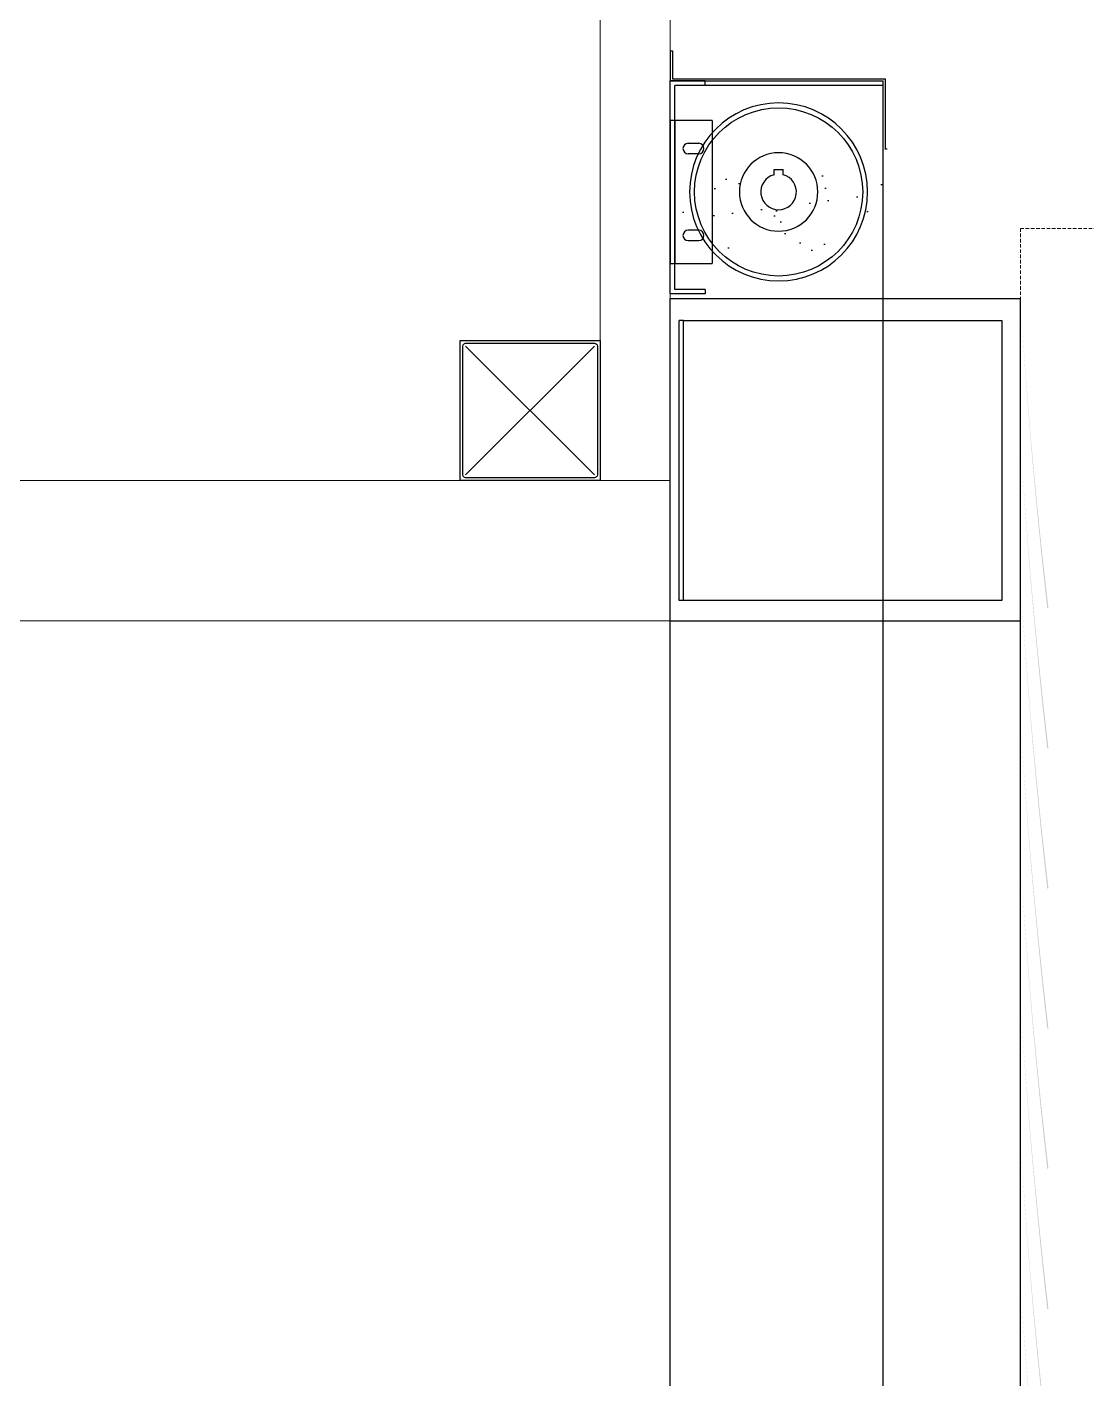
# Model space of a CAD drawing. Header units: millimetres. Extents: x 0 to 420000, y 0 to 297000.
# Drawn here: x 188553 to 189310, y 26409 to 27374 of the extents above; entities that cross this region are included whole.
import ezdxf

# ---------------------------------------------------------------- set-up
doc = ezdxf.new("R2010")
doc.units = ezdxf.units.MM
doc.linetypes.add('HIDDEN', pattern=[0.375, 0.25, -0.125])
for name, color, linetype in [('5HAT', 5, 'Continuous'), ('col', 1, 'Continuous'), ('dim', 7, 'Continuous'), ('FOR', 4, 'Continuous'), ('오버헤드 FR', 1, 'Continuous')]:
    doc.layers.add(name, color=color, linetype=linetype)
doc.layers.add('A-WAXM-PANL', color=6, linetype='Continuous', lineweight=20)
doc.layers.add('A-XXXX-HID', color=8, linetype='HIDDEN', lineweight=18)

# ---------------------------------------------------------------- blocks, each defined once
blk = doc.blocks.new('fd fgg')
at = {"color": 2}
for p, q in [((14637.67, 7902.77), (14637.67, 7905.97)), ((14637.67, 7905.97), (14662.67, 7905.97)), ((14637.67, 7902.77), (14659.47, 7902.77)), ((14659.47, 7757.17), (14659.47, 7902.77)), ((14662.67, 7753.97), (14662.67, 7905.97)), ((14637.67, 7757.17), (14637.67, 7753.97)), ((14637.67, 7757.17), (14659.47, 7757.17)), ((14637.67, 7753.97), (14662.67, 7753.97)), ((14637.67, 7753.97), (14662.67, 7753.97))]:
    blk.add_line(p, q, dxfattribs=at)
blk = doc.blocks.new('afa')
at = {"color": 2}
for p, q in [((806.32, 304.87), (776.32, 304.87)), ((776.32, 304.87), (776.32, 202.87)), ((779.52, 304.87), (779.52, 202.87)), ((806.32, 304.87), (806.32, 202.87)), ((776.32, 202.87), (806.32, 202.87))]:
    blk.add_line(p, q, dxfattribs=at)
at = {"layer": 'FOR', "color": 2}
for p, q in [((789.17, 288.62), (796.67, 288.62)), ((796.67, 281.12), (789.17, 281.12)), ((796.67, 226.62), (789.17, 226.62)), ((789.17, 219.12), (796.67, 219.12))]:
    blk.add_line(p, q, dxfattribs=at)
for centre, start, end in [((789.17, 284.87), 90, 270), ((796.67, 284.87), 270, 90), ((789.17, 222.87), 90, 270), ((796.67, 222.87), 270, 90)]:
    blk.add_arc(centre, 3.75, start, end, dxfattribs=at)
blk = doc.blocks.new('ffafad')
at = {"color": 1}
for p, q in [((1230.41, 298.42), (1230.41, 302.19)), ((1230.41, 302.19), (1236.91, 302.19)), ((1236.91, 298.42), (1236.91, 302.19))]:
    blk.add_line(p, q, dxfattribs=at)
blk.add_circle((1233.66, 286.14), 60, dxfattribs=at)
blk.add_arc((1233.66, 286.14), 12.7, 104.82725, 75.17275, dxfattribs=at)
blk = doc.blocks.new('f a fa')
at = {"color": 5}
for p, q in [((1306.03, 422.3), (1306.03, 400.7)), ((1306.03, 422.3), (1307.63, 422.3)), ((1307.63, 422.3), (1307.63, 402.3)), ((1306.03, 400.7), (1458.03, 400.7)), ((1307.63, 402.3), (1459.63, 402.3)), ((1458.03, 352.3), (1458.03, 400.7)), ((1459.63, 352.3), (1459.63, 402.3))]:
    blk.add_line(p, q, dxfattribs=at)
blk = doc.blocks.new('오버헤드도어(저온3)(211208)')
h = blk.add_hatch()
h.set_pattern_fill('AR-SAND', color=256, style=0)
h.set_pattern_definition([(142.5, (21737330.335, 50980924.384), (1.600031296, 48.941323733), [0, -38.608, 0, -43.18, 0, -41.275]), (172.5, (21737330.335, 50980924.384), (-44.95232831, 71.68251006), [0, -20.828, 0, -34.798, 0, -13.335]), (212.5, (21737361.577, 50980924.384), (-79.099237024, 0.143718468), [0, -12.7, 0, -45.72, 0, -59.69]), (222.5, (21737361.58, 50980924.384), (-76.35564525, 22.292932326), [0, -6.35, 0, -29.972, 0, -34.29])])
h.paths.add_polyline_path([(-3.2, 2830), (-153.2, 2830), (-153.2, 2756.78), (-38.79, 2756.83, -0.118468), (-40.7, 2764.78, -1), (-5.7, 2764.78, -0.118253), (-7.6, 2756.85), (-3.2, 2756.85)])
at = {"layer": 'col'}
for points in [[(-249.96, 2729.79, -0.013757), (-270.02, 2508.88), (-269.19, 2508.72, 0.012852)], [(-249.96, 2729.79, -0.013757), (-270.02, 2508.88), (-269.19, 2508.72, 0.012852)], [(-249.96, 2629.79, -0.013757), (-270.02, 2408.88), (-269.19, 2408.72, 0.012852)], [(-249.96, 2629.79, -0.013757), (-270.02, 2408.88), (-269.19, 2408.72, 0.012852)], [(-249.96, 2529.79, -0.013757), (-270.02, 2308.88), (-269.19, 2308.72, 0.012852)], [(-249.96, 2529.79, -0.013757), (-270.02, 2308.88), (-269.19, 2308.72, 0.012852)], [(-249.96, 2429.79, -0.013757), (-270.02, 2208.88), (-269.19, 2208.72, 0.012852)], [(-249.96, 2429.79, -0.013757), (-270.02, 2208.88), (-269.19, 2208.72, 0.012852)], [(-249.96, 2429.79, -0.013757), (-270.02, 2208.88), (-269.19, 2208.72, 0.012852)], [(-249.96, 2429.79, -0.013757), (-270.02, 2208.88), (-269.19, 2208.72, 0.012852)], [(-249.96, 2329.79, -0.013757), (-270.02, 2108.88), (-269.19, 2108.72, 0.012852)], [(-249.96, 2329.79, -0.013757), (-270.02, 2108.88), (-269.19, 2108.72, 0.012852)], [(-249.96, 2329.79, -0.013757), (-270.02, 2108.88), (-269.19, 2108.72, 0.012852)], [(-249.96, 2329.79, -0.013757), (-270.02, 2108.88), (-269.19, 2108.72, 0.012852)], [(-249.96, 2329.79, -0.013757), (-270.02, 2108.88), (-269.19, 2108.72, 0.012852)], [(-249.96, 2329.79, -0.013757), (-270.02, 2108.88), (-269.19, 2108.72, 0.012852)], [(-249.96, 2229.79, -0.013757), (-270.02, 2008.88), (-269.19, 2008.72, 0.012852)], [(-249.96, 2129.79, -0.013757), (-270.02, 1908.88), (-269.19, 1908.72, 0.012852)], [(-249.96, 2029.79, -0.013757), (-270.02, 1808.88), (-269.19, 1808.72, 0.012852)]]:
    blk.add_hatch(color=256, dxfattribs=at).paths.add_polyline_path(points)
at = {"color": 5}
blk.add_line((-153.2, 2836.8), (-154.8, 2836.8), dxfattribs=at)
at = {"ltscale": 0.002}
blk.add_line((-250, 0), (-250, 2730), dxfattribs=at)
for p, q in [((54, 2604), (146, 2696)), ((146, 2604), (54, 2696)), ((0, 2500), (-250, 2500))]:
    blk.add_line(p, q)
at = {"ltscale": 0.002, "elevation": -37.94}
blk.add_lwpolyline([(-9.58, 2714.31), (-236.78, 2714.31), (-236.78, 2514.31), (-9.58, 2514.31)], close=True, dxfattribs=at)
at = {"color": 3}
blk.add_circle((-77.4, 2806, -37.94), 63.5, dxfattribs=at)
at = {"layer": '5HAT', "color": 6}
for p, q in [((-152, 1144.78), (-152, 2882)), ((-152, 2882), (-3.2, 2882)), ((0, 1144.78), (0, 2730))]:
    blk.add_line(p, q, dxfattribs=at)
at = {"layer": '5HAT', "color": 0}
blk.add_line((0, 2730), (-250, 2730), dxfattribs=at)
at = {"layer": '5HAT', "color": 2}
for p, q in [((-9.58, 2714.31), (-6.38, 2714.31)), ((-9.58, 2514.31), (-9.58, 2714.31)), ((-6.38, 2514.31), (-6.38, 2714.31)), ((-9.58, 2514.31), (-6.38, 2514.31))]:
    blk.add_line(p, q, dxfattribs=at)
at = {"layer": '5HAT', "color": 0}
blk.add_circle((-77.4, 2806, -37.94), 28, dxfattribs=at)
at = {"layer": 'A-WAXM-PANL'}
for points in [[(50, 2600), (0, 2600), (0, 3550), (50, 3550)], [(0, 2600), (750, 2600), (750, 2500), (0, 2500)]]:
    blk.add_lwpolyline(points, close=True, dxfattribs=at)
at = {"layer": 'dim', "lineweight": 0, "ltscale": 0.5}
blk.add_line((0, 0), (0, 2730), dxfattribs=at)
at = {"layer": '오버헤드 FR'}
blk.add_lwpolyline([(150, 2600), (150, 2700), (50, 2700), (50, 2600)], close=True, dxfattribs=at)
blk.add_lwpolyline([(148, 2604), (148, 2696, 0.414214), (146, 2698), (54, 2698, 0.414214), (52, 2696), (52, 2604, 0.414214), (54, 2602), (146, 2602, 0.414214)], format="xyb", close=True, dxfattribs=at)
at = {"color": 3, "xscale": -1}
for name, p in [('f a fa', (1306.03, 2484.5, -37.94)), ('ffafad', (1156.26, 2519.86, -37.94)), ('afa', (776.32, 2552.13, -37.94))]:
    blk.add_blockref(name, p, dxfattribs=at)
at = {"color": 0}
blk.add_blockref('fd fgg', (-14662.67, -5020.77, -37.94), dxfattribs=at)
blk.add_blockref('fd fgg', (-14662.67, -5020.77, -37.94), dxfattribs=at)
blk = doc.blocks.new('지하2층')
at = {"xscale": -1}
blk.add_blockref('오버헤드도어(저온3)(211208)', (4759323.76, -401118.71), dxfattribs=at)
blk = doc.blocks.new('11ton')
at = {"layer": 'A-XXXX-HID', "color": 253, "ltscale": 10}
for q in [(8774735.16, 883231.85), (8763845.24, 880435.85)]:
    blk.add_line((8763845.24, 883231.85), q, dxfattribs=at)

msp = doc.modelspace()

# ---------------------------------------------------------------- block references
for name, p in [('지하2층', (-4570311.26, 425568.71)), ('11ton', (-8574582.74, -856001.85))]:
    msp.add_blockref(name, p)

doc.saveas('drawing.dxf')
